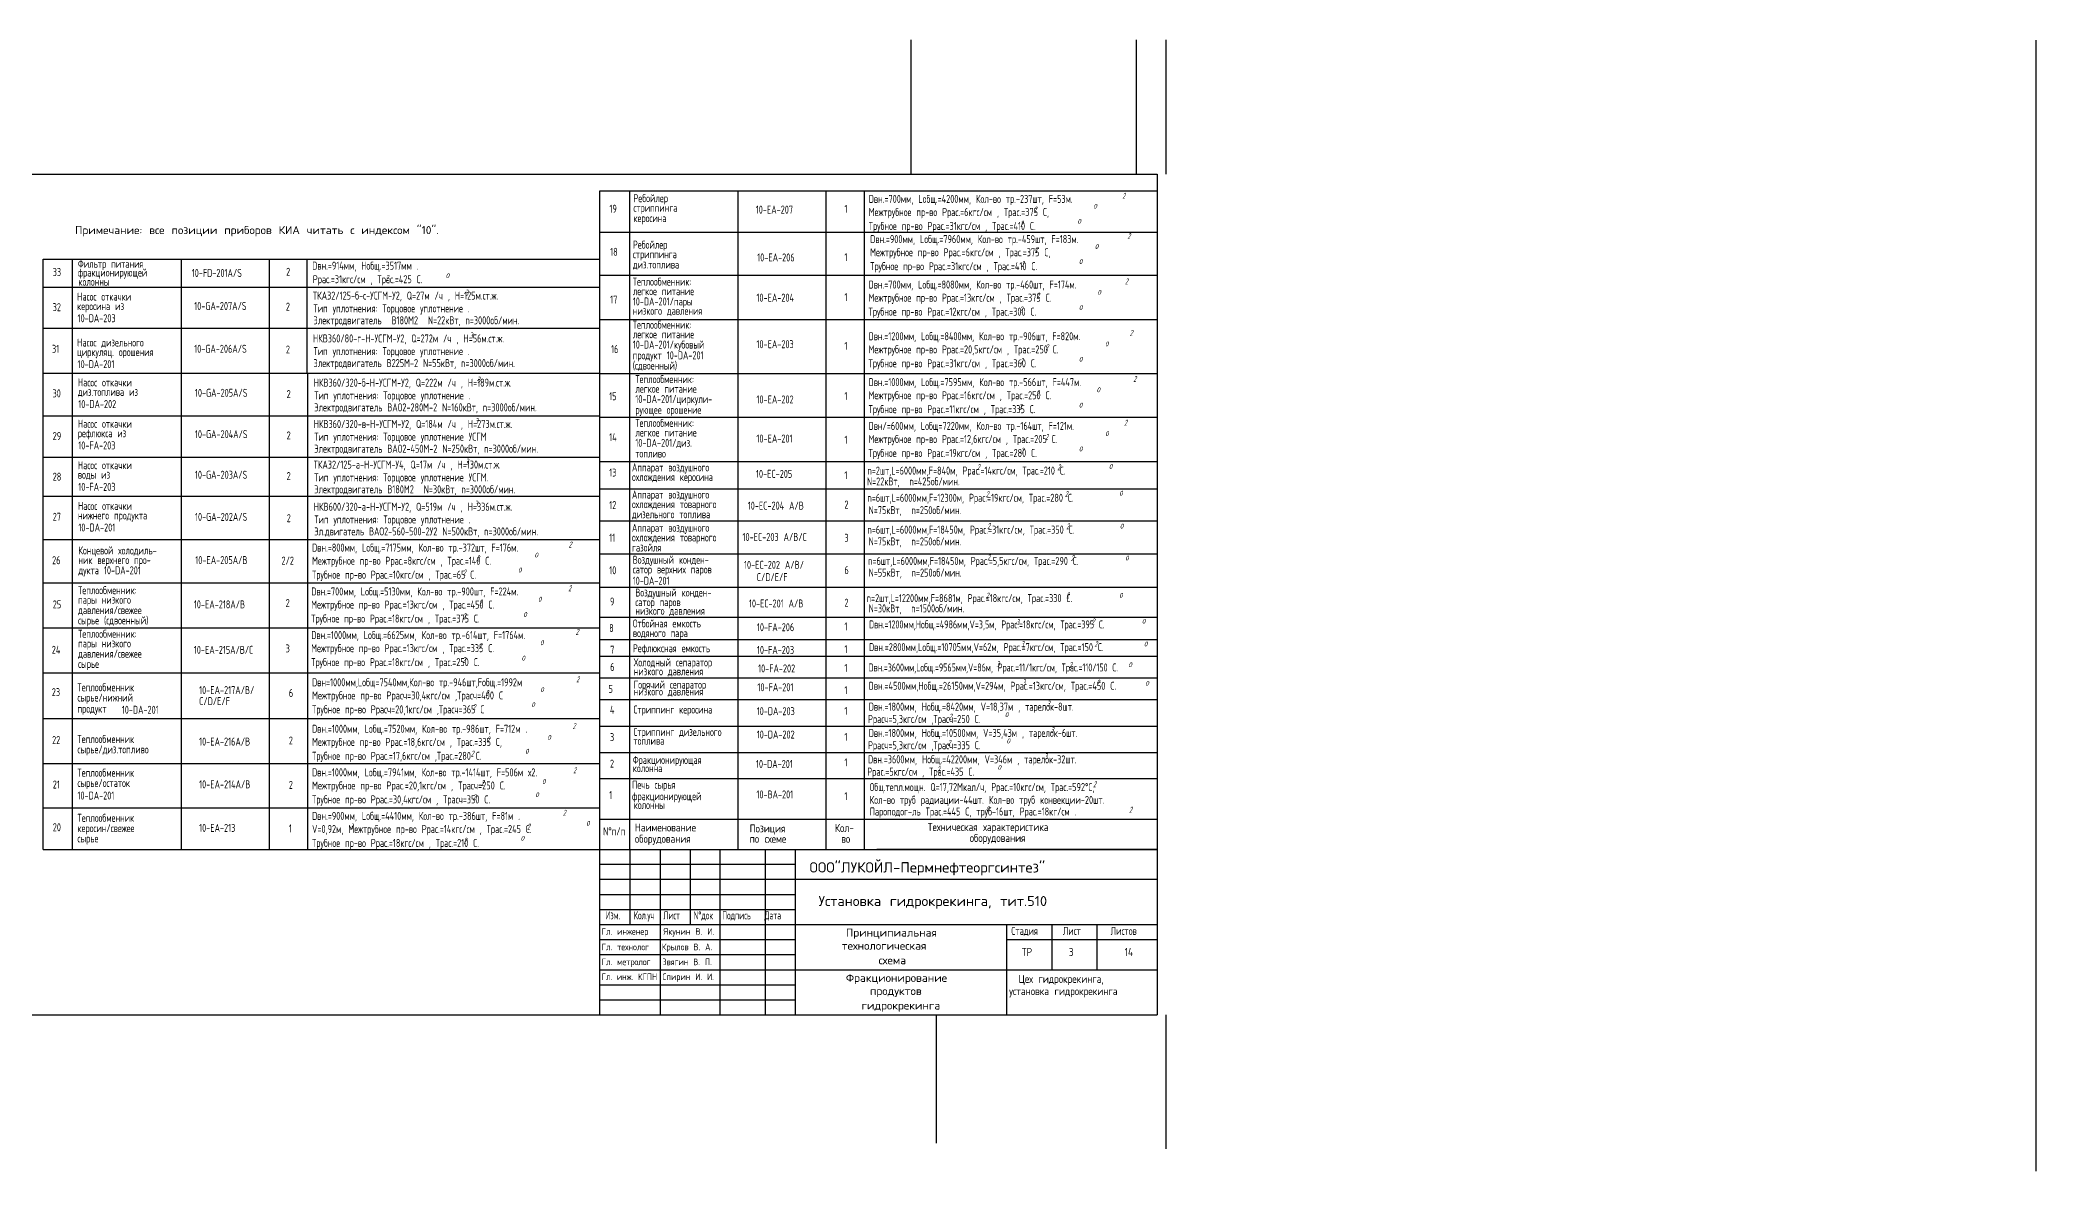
# Model space of a CAD drawing. Extents: x 78 to 490, y 181 to 404.
# Drawn here: x 430 to 490, y 181.1 to 215.1 of the extents above; entities that cross this region are included whole.
import ezdxf

# ---------------------------------------------------------------- set-up
doc = ezdxf.new("R2010")
doc.units = 0
doc.linetypes.add('DASHS', pattern=[0.375, 0.25, -0.125])
doc.layers.get('0').update_dxf_attribs({"linetype": 'CONTINUOUS'})
for name, color, linetype in [('1', 2, 'CONTINUOUS'), ('3', 7, 'DASHS'), ('CORPORATSERV', 7, 'CONTINUOUS'), ('IN-MIN-PROC', 7, 'CONTINUOUS')]:
    doc.layers.add(name, color=color, linetype=linetype)
doc.styles.get("Standard").update_dxf_attribs({"font": 'ISOCP'})
doc.styles.add('STYLE', font='txt.shx', dxfattribs={"width": 0.8, "height": 4})

# ---------------------------------------------------------------- blocks, each defined once
blk = doc.blocks.new('A$C3E5D1366')
at = {"layer": 'CORPORATSERV', "color": 7, "style": 'STYLE'}
blk.add_text('Примечание: все позиции приборов КИА читать с индексом "10".', height=0.24035, dxfattribs=at).set_placement((0, 0.04, -0.767))

msp = doc.modelspace()

# ---------------------------------------------------------------- linework, layer by layer
at = {"color": 6}
for p, q in [((79.948, 211.074), (463.566, 211.074)), ((463.566, 211.074), (463.566, 185.824)), ((79.948, 185.824), (463.566, 185.824))]:
    msp.add_line(p, q, dxfattribs=at)
at = {"color": 1}
for p, q in [((446.826, 210.566, -0.328), (463.544, 210.566, -0.328)), ((446.826, 210.566, -0.328), (463.544, 210.566, 0.229)), ((447.731, 190.792), (447.731, 210.566, -0.008)), ((450.977, 190.792, 0.909), (450.977, 210.566, -0.027)), ((453.628, 190.792, 0.151), (453.628, 210.566, -0.011)), ((454.776, 190.792, 0.151), (454.776, 210.566, -0.011)), ((446.826, 209.329, -0.007), (463.544, 209.329, -0.001)), ((430.992, 205.093, 0.301), (430.992, 208.52, 0.168)), ((434.259, 205.036, -0.866), (434.259, 208.52, 0.168)), ((436.91, 205.093, -0.15), (436.91, 208.52, -0.15)), ((438.037, 205.093, 0.345), (438.037, 208.52, 0.168)), ((446.848, 208.037, 0.454), (463.544, 208.037, 0.454)), ((430.108, 207.672, 0.168), (446.826, 207.672, 0.168)), ((430.108, 206.442, 0.168), (446.826, 206.442, 0.168)), ((430.108, 205.093, 0.168), (446.826, 205.093, 0.168)), ((430.108, 205.093, 0.168), (446.826, 205.093, 0.168)), ((430.992, 190.791, 0.076), (430.992, 205.093, 0.301)), ((434.259, 190.791, 0.269), (434.259, 205.093, -0.871)), ((436.91, 190.791, -0.155), (436.91, 205.093, -0.15)), ((438.059, 190.791, -0.155), (438.059, 205.093, -0.151)), ((446.826, 205.079, -0.323), (463.566, 205.079, -0.323)), ((446.826, 203.774, -0.323), (463.566, 203.774, -0.323)), ((446.826, 201.387, -0.304), (430.108, 201.387, -0.153)), ((430.108, 200.101, -0.153), (446.826, 200.101, -0.153)), ((430.108, 198.799, -0.153), (446.826, 198.793, -0.381)), ((446.826, 196.595, 0.402), (463.566, 196.595, 0.402)), ((446.826, 195.946, 0.402), (463.566, 195.946, 0.402)), ((446.826, 195.292, 0.402), (463.566, 195.292, 0.402)), ((446.826, 191.703, 0.151), (463.566, 191.703, 0.151)), ((430.108, 190.791, 0.125), (446.826, 190.791, 0.151)), ((446.826, 190.792, 0.151), (463.566, 190.792, 0.151)), ((450.445, 185.824, 0.758), (450.445, 190.792, 0.758)), ((451.803, 185.824, 0.758), (451.803, 190.792, 0.758)), ((452.708, 185.824, 0.758), (452.708, 190.792, 0.758)), ((463.566, 190.792, 0.151), (455.151, 190.792, 0.151)), ((446.826, 190.348, 0.758), (452.708, 190.348, 0.758)), ((446.826, 189.896, 0.758), (463.566, 189.896, 0.758)), ((446.826, 189.443, 0.758), (452.708, 189.443, 0.758)), ((446.826, 188.991, 0.758), (452.708, 188.991, 0.758)), ((446.826, 188.538, 0.758), (463.566, 188.538, 0.758)), ((459.041, 188.538, 0.758), (459.041, 185.824, 0.758)), ((460.399, 188.538, 0.758), (460.399, 187.181, 0.758)), ((461.756, 188.538, 0.758), (461.756, 187.181, 0.758)), ((446.826, 188.086, 0.758), (452.708, 188.086, 0.758)), ((459.041, 188.086, 0.758), (463.566, 188.086, 0.758)), ((446.826, 187.634, 0.758), (452.708, 187.634, 0.758)), ((446.826, 187.181, 0.758), (463.566, 187.181, 0.758)), ((446.826, 186.729, 0.758), (452.708, 186.729, 0.758)), ((446.826, 186.276, 0.758), (452.708, 186.276, 0.758))]:
    msp.add_line(p, q, dxfattribs=at)
at = {"color": 1, "linetype": 'Continuous'}
for p, q in [((447.731, 190.792), (447.731, 188.538)), ((448.636, 190.792), (448.636, 185.824)), ((449.541, 190.792), (449.541, 188.538))]:
    msp.add_line(p, q, dxfattribs=at)
at = {"layer": '1', "color": 1, "linetype": 'Continuous'}
for p, q in [((446.826, 190.796), (446.826, 210.566, -0.328)), ((430.108, 205.093, 0.206), (430.108, 208.52, 0.168)), ((430.108, 205.093, 0.168), (430.108, 208.52, 0.168)), ((430.108, 190.791, 0.129), (430.108, 199.912, -0.155))]:
    msp.add_line(p, q, dxfattribs=at)
at = {"layer": '3', "color": 1, "linetype": 'ByBlock'}
for p, q in [((430.108, 196.091, -0.153), (430.108, 205.093, 0.168)), ((446.826, 185.824), (446.826, 190.796))]:
    msp.add_line(p, q, dxfattribs=at)
at = {"layer": 'CORPORATSERV', "color": 1}
for p, q in [((446.826, 210.566, -0.328), (463.544, 210.566, -0.328)), ((446.826, 209.329, -0.007), (463.566, 209.33, 0.996)), ((430.108, 208.52, 0.168), (446.826, 208.52, 0.168)), ((446.848, 208.037, 0.454), (463.544, 208.037, 0.454)), ((430.108, 207.672, 0.168), (446.826, 207.672, 0.168)), ((446.826, 206.702, -0.006), (463.544, 206.702, -0.006)), ((430.108, 203.808, 0.489), (446.826, 203.808, 0.489)), ((430.108, 202.569, 0.168), (446.826, 202.569, 0.168)), ((430.108, 202.569, 0.168), (446.826, 202.569, 0.168)), ((446.826, 202.441, -0.304), (463.566, 202.441, -0.304)), ((446.848, 202.441, -0.304), (463.566, 202.441, -0.304)), ((446.826, 201.624, -0.304), (463.566, 201.624, -0.304)), ((446.826, 200.657, -0.304), (463.566, 200.657, -0.304)), ((430.108, 200.101, -0.153), (446.826, 200.101, -0.153)), ((446.826, 199.672, -0.304), (463.566, 199.672, -0.304)), ((446.826, 198.672, 0.402), (463.566, 198.672, 0.402)), ((446.848, 198.672, 0.402), (463.566, 198.672, 0.402)), ((430.108, 197.45, -0.323), (446.826, 197.45, -0.323)), ((446.826, 197.77, 0.402), (463.566, 197.77, 0.402)), ((446.848, 197.77, 0.402), (463.566, 197.77, 0.402)), ((446.826, 197.095, 0.402), (463.566, 197.095, 0.402)), ((446.848, 197.095, 0.402), (463.566, 197.095, 0.402)), ((430.108, 196.091, -0.153), (446.826, 196.091, -0.153)), ((430.108, 196.091, -0.153), (446.826, 196.091, -0.153)), ((430.108, 194.722, -0.153), (446.826, 194.722, -0.153)), ((446.826, 194.492, 0.402), (463.566, 194.492, 0.402)), ((446.826, 193.703, -0.07), (463.566, 193.703, -0.07)), ((430.108, 193.37, -0.153), (446.826, 193.37, -0.153)), ((446.826, 192.924, -0.001), (463.566, 192.923, -0.07)), ((430.108, 192.04, -0.153), (446.826, 192.04, -0.153))]:
    msp.add_line(p, q, dxfattribs=at)
at = {"layer": 'IN-MIN-PROC', "color": 4, "linetype": 'Continuous'}
for p, q in [((456.177, 211.074), (456.177, 215.101)), ((456.177, 211.074), (456.177, 215.101)), ((462.947, 211.074), (462.947, 215.101)), ((463.837, 211.074), (463.837, 215.101)), ((489.962, 181.133), (489.962, 215.097)), ((456.925, 185.824), (456.925, 181.976)), ((463.837, 181.797), (463.837, 185.824))]:
    msp.add_line(p, q, dxfattribs=at)
at = {"layer": 'IN-MIN-PROC', "color": 7, "linetype": 'Continuous'}
for p, q in [((456.177, 211.074), (456.177, 215.101)), ((462.947, 211.074), (462.947, 215.101))]:
    msp.add_line(p, q, dxfattribs=at)

# ---------------------------------------------------------------- block references
at = {"color": 1}
msp.add_blockref('A$C3E5D1366', (431.066, 209.23), dxfattribs=at)

# ---------------------------------------------------------------- texts
at = {"layer": '3', "color": 1, "linetype": 'ByBlock', "width": 0.65}
for s, oblique, p in [('2', 15, (462.516, 210.329, -0.765)), ('2', 15, (459.855, 209.915, -0.765)), ('2', 15, (459.45, 209.49, -0.765)), ('2', 15, (462.671, 209.12, 0.71)), ('2', 15, (459.886, 208.707, 0.71)), ('2', 15, (440.39, 207.865, -0.59)), ('2', 15, (459.481, 208.282, 0.71)), ('3', 10, (442.788, 207.42, -0.59)), ('2', 15, (459.938, 207.333, 0.017)), ('2', 15, (462.599, 207.759, 0.017)), ('2', 15, (459.43, 206.917, 0.017)), ('3', 10, (442.924, 206.135, -0.59)), ('2', 15, (462.739, 206.208, -0.76)), ('2', 15, (460.21, 205.782, -0.76)), ('2', 15, (459.448, 205.366, -0.76)), ('3', 10, (443.147, 204.806, -0.59)), ('2', 15, (459.929, 204.404, -0.76)), ('2', 15, (462.848, 204.83, -0.76)), ('2', 15, (459.407, 203.988, -0.76)), ('3', 15, (443.074, 203.565, -0.59)), ('2', 15, (460.201, 203.089, -0.76)), ('2', 15, (462.57, 203.515, -0.76)), ('2', 15, (459.466, 202.673, -0.76)), ('3', 15, (442.789, 202.345, -0.911)), ('2', 15, (458.15, 202.184, -1.213)), ('2', 15, (460.565, 202.177, -1.213)), ('2', 15, (458.418, 201.368, -1.213)), ('2', 15, (460.792, 201.376, -1.213)), ('3', 10, (443.074, 201.08, -0.59)), ('2', 15, (458.459, 200.411, -1.213)), ('2', 15, (460.833, 200.407, -1.213)), ('2', 15, (445.89, 199.856, -0.59)), ('2', 15, (458.459, 199.472, -0.507)), ('2', 15, (442.713, 199.018, -0.59)), ('2', 15, (443.118, 199.443, -0.59)), ('2', 15, (460.971, 199.45, -0.507)), ('2', 15, (445.878, 198.543, -0.76)), ('2', 15, (458.418, 198.322, -0.356)), ('2', 15, (460.833, 198.332, -0.356)), ('2', 15, (442.708, 197.702, -0.76)), ('2', 15, (443.198, 198.117, -0.76)), ('2', 15, (446.1, 197.234, -0.76)), ('3', 15, (459.326, 197.527, -0.356)), ('2', 15, (461.597, 197.548, -0.356)), ('2', 15, (443.188, 196.808, -0.76)), ('3', 15, (459.471, 196.867, -0.356)), ('2', 15, (461.679, 196.867, -0.356)), ('2', 15, (442.699, 196.392, -0.76)), ('3', 15, (458.733, 196.266, -0.356)), ('2', 15, (460.92, 196.244, -0.356)), ('2', 15, (443.39, 195.399, -0.59)), ('2', 15, (446.118, 195.813, -0.59)), ('3', 15, (459.512, 195.715, -0.356)), ('2', 15, (461.741, 195.708, -0.356)), ('2', 15, (443.005, 194.974, -0.59)), ('2', 15, (457.305, 194.689, -0.356)), ('3', 15, (460.251, 195.076, -0.356)), ('2', 15, (446.008, 194.406, -0.59)), ('3', 15, (460.366, 194.288, -0.356)), ('2', 15, (442.95, 193.578, -0.59)), ('2', 15, (443.431, 194.003, -0.59)), ('2', 15, (457.271, 193.902, -0.356)), ('3', 15, (460.171, 193.495, -0.828)), ('2', 15, (446.027, 193.08, -0.59)), ('2', 15, (456.949, 193.107, -0.828)), ('2', 15, (443.007, 192.27, -0.59)), ('2', 15, (443.259, 192.698, -0.59)), ('2', 15, (461.64, 192.657, -0.606)), ('2', 15, (445.717, 191.801, -0.59)), ('2', 15, (462.722, 191.893, -0.606)), ('3', 15, (439.325, 191.388, -0.59)), ('2', 15, (444.642, 191.388, -0.59)), ('2', 15, (442.735, 190.962, -0.59))]:
    msp.add_text(s, height=0.181, dxfattribs=dict(at, oblique=oblique)).set_placement(p)
at = {"layer": '3', "color": 1, "linetype": 'ByBlock', "oblique": 15}
for p in [(461.646, 210.033, -0.644), (461.169, 209.581, -0.644), (461.689, 208.824, 0.831), (442.194, 207.948, -0.469), (461.212, 208.373, 0.831), (461.768, 207.45, 0.139), (461.212, 206.989, 0.139), (461.996, 205.899, -0.639), (461.212, 205.438, -0.639), (461.743, 204.521, -0.639), (461.212, 204.06, -0.639), (462.002, 203.206, -0.639), (461.212, 202.745, -0.639), (462.113, 202.218, -0.62), (462.422, 201.417, -0.62), (462.443, 200.427, -0.62), (444.863, 199.56, -0.469), (444.368, 199.109, -0.469), (462.602, 199.47, 0.086), (462.422, 198.352, -0.235), (444.524, 197.773, -0.638), (444.969, 198.234, -0.638), (463.104, 197.569, 0.238), (445.029, 196.925, -0.638), (463.166, 196.888, 0.238), (444.473, 196.464, -0.638), (462.699, 196.265, -0.235), (445.034, 195.517, -0.469), (463.207, 195.708, -0.235), (444.765, 195.065, -0.469), (458.988, 194.764, -0.235), (444.581, 193.669, -0.469), (445.248, 194.083, -0.469), (459.039, 193.976, -0.235), (458.77, 193.182, -0.707), (444.884, 192.361, -0.469), (445.088, 192.759, -0.469), (458.42, 191.942, -0.485), (446.413, 191.505, -0.469), (444.446, 191.053, -0.469)]:
    msp.add_text('0', height=0.145, dxfattribs=at).set_placement(p)
at = {"layer": 'CORPORATSERV', "color": 1, "style": 'STYLE'}
for s, height, width, p in [('Ребойлер', 0.2403, 0.7, (447.837, 210.227, -1.237)), ('Dвн.=700мм, Lобщ.=4200мм, Кол-во тр.-237шт, F=53м.', 0.24035, 0.7, (454.904, 210.207, -0.765)), ('19', 0.2403, 0.7, (447.116, 209.912, -0.765)), ('стриппинга', 0.2403, 0.7, (447.837, 209.939, -1.237)), ('10-ЕА-207', 0.2403, 0.7, (451.511, 209.885, -1.237)), ('1', 0.24, 0.7, (454.173, 209.909, -0.075)), ('Межтрубное пр-во Ррас.=6кгс/см , Трас.=375 С,', 0.24035, 0.7, (454.903, 209.812, -0.765)), ('керосина', 0.2403, 0.7, (447.837, 209.63, -1.237)), ('Трубное пр-во Ррас.=31кгс/см , Трас.=410 С.', 0.24035, 0.7, (454.903, 209.394, -0.765)), ('Dвн.=900мм, Lобщ.=7960мм, Кол-во тр.-459шт, F=183м.', 0.24035, 0.7, (454.947, 208.999, 0.71)), ('18', 0.2403, 0.7, (447.138, 208.617, -0.382)), ('стриппинга', 0.2403, 0.7, (447.82, 208.545, 0.238)), ('Ребойлер', 0.2403, 0.7, (447.82, 208.833, 0.238)), ('10-ЕА-206', 0.2403, 0.7, (451.554, 208.449, 0.238)), ('1', 0.24, 0.7, (454.173, 208.456, -0.057)), ('Межтрубное пр-во Ррас.=6кгс/см , Трас.=375 С,', 0.24035, 0.7, (454.946, 208.604, 0.71)), ('33', 0.2403, 0.7, (430.395, 208.01, -0.59)), ('Фильтр питания', 0.24035, 0.7, (431.152, 208.257, -0.59)), ('фракционирующей', 0.24035, 0.7, (431.152, 207.995, -0.59)), ('10-FD-201A/S', 0.24035, 0.7, (434.572, 207.983, -0.59)), ('2', 0.24, 0.7, (437.406, 208.017, 0.094)), ('Dвн.=914мм, Hобщ.=3517мм .', 0.24035, 0.7, (438.189, 208.201, -0.59)), ('Ррас.=31кгс/см , Трас.=425 С.', 0.24035, 0.7, (438.207, 207.795, -0.59)), ('диз.топлива', 0.24035, 0.7, (447.82, 208.236, 0.238)), ('Трубное пр-во Ррас.=31кгс/см , Трас.=410 С.', 0.24035, 0.7, (454.946, 208.186, 0.71)), ('Насос откачки', 0.24035, 0.7, (431.129, 207.272, -0.59)), ('колонны', 0.2403, 0.7, (431.169, 207.72, -0.59)), ('ТКА32/125-б-с-УСГМ-У2, Q=27м /ч , Н=125м.ст.ж.', 0.24035, 0.7, (438.21, 207.303, -0.59)), ('легкое питание', 0.24035, 0.7, (447.817, 207.435, -0.455)), ('Теплообменник:', 0.24035, 0.7, (447.817, 207.723, -0.455)), ('10-ЕА-204', 0.2403, 0.7, (451.531, 207.241, -0.455)), ('1', 0.24, 0.7, (454.173, 207.257, -0.042)), ('Межтрубное пр-во Ррас.=13кгс/см , Трас.=375 С.', 0.24035, 0.7, (454.898, 207.239, 0.017)), ('Dвн.=700мм, Lобщ.=8080мм, Кол-во тр.-460шт, F=174м.', 0.24035, 0.7, (454.899, 207.634, 0.017)), ('32', 0.2403, 0.7, (430.395, 206.955, -0.59)), ('керосина из', 0.24035, 0.7, (431.129, 206.987, -0.59)), ('10-DA-203', 0.2403, 0.7, (431.143, 206.623, -1.062)), ('10-GA-207A/S', 0.24035, 0.7, (434.646, 206.991, -0.59)), ('2', 0.24, 0.7, (437.399, 206.971, -0.106)), ('Тип уплотнения: Торцовое уплотнение .', 0.24035, 0.7, (438.228, 206.92, -0.59)), ('17', 0.2403, 0.7, (447.138, 207.184, 0.169)), ('10-DA-201/пары', 0.24035, 0.7, (447.817, 207.126, -0.455)), ('низкого давления', 0.24035, 0.7, (447.817, 206.846, -0.455)), ('Трубное пр-во Ррас.=12кгс/см , Трас.=300 С.', 0.24035, 0.7, (454.898, 206.821, 0.017)), ('НКВ360/80-г-Н-УСГМ-У2, Q=272м /ч , Н=56м.ст.ж.', 0.24035, 0.7, (438.21, 206.017, -0.59)), ('Электродвигатель  В180М2  N=22кВт, n=3000об/мин.', 0.24035, 0.7, (438.228, 206.561, -0.59)), ('легкое питание', 0.24035, 0.7, (447.817, 206.141, -1.233)), ('Теплообменник:', 0.24035, 0.7, (447.817, 206.428, -1.233)), ('Dвн.=1200мм, Lобщ.=8400мм, Кол-во тр.-906шт, F=820м.', 0.24035, 0.7, (454.899, 206.083, -0.76)), ('31', 0.2403, 0.7, (430.374, 205.704, -0.59)), ('циркуляц. орошения', 0.24035, 0.7, (431.129, 205.609, -0.59)), ('Насос дизельного', 0.24035, 0.7, (431.129, 205.894, -0.59)), ('10-GA-206A/S', 0.24035, 0.7, (434.646, 205.706, -0.59)), ('2', 0.24, 0.7, (437.399, 205.685, -0.106)), ('Тип уплотнения: Торцовое уплотнение .', 0.24035, 0.7, (438.228, 205.635, -0.59)), ('16', 0.2403, 0.7, (447.164, 205.696, -0.297)), ('10-DA-201/кубовый', 0.24035, 0.7, (447.817, 205.831, -1.233)), ('продукт 10-DA-201', 0.24035, 0.7, (447.817, 205.51, -1.233)), ('10-ЕА-203', 0.2403, 0.7, (451.531, 205.844, -1.233)), ('1', 0.24, 0.7, (454.173, 205.793, -0.024)), ('Межтрубное пр-во Ррас.=20,5кгс/см , Трас.=250 С.', 0.24035, 0.7, (454.898, 205.688, -0.76)), ('10-DA-201', 0.2403, 0.7, (431.143, 205.244, -1.062)), ('Электродвигатель В225М-2 N=55кВт, n=3000об/мин.', 0.24035, 0.7, (438.228, 205.276, -0.59)), ('(сдвоенный)', 0.24035, 0.7, (447.817, 205.202, -1.233)), ('Теплообменник:', 0.24035, 0.7, (447.894, 204.794, -1.233)), ('Трубное пр-во Ррас.=31кгс/см , Трас.=360 С.', 0.24035, 0.7, (454.898, 205.27, -0.76)), ('30', 0.2403, 0.7, (430.391, 204.366, -0.431)), ('диз.топлива из', 0.24035, 0.7, (431.151, 204.411, -0.59)), ('Насос откачки', 0.24035, 0.7, (431.151, 204.696, -0.59)), ('10-GA-205A/S', 0.24035, 0.7, (434.667, 204.384, -0.59)), ('2', 0.24, 0.7, (437.421, 204.345, -0.106)), ('НКВ360/320-б-Н-УСГМ-У2, Q=222м /ч , Н=189м.ст.ж.', 0.24035, 0.7, (438.232, 204.689, -0.59)), ('Тип уплотнения: Торцовое уплотнение .', 0.24035, 0.7, (438.25, 204.306, -0.59)), ('15', 0.2403, 0.7, (447.109, 204.281, -1.233)), ('легкое питание', 0.24035, 0.7, (447.894, 204.506, -1.233)), ('10-DA-201/циркули-', 0.24035, 0.7, (447.894, 204.197, -1.233)), ('1', 0.24, 0.7, (454.173, 204.287, -0.005)), ('Межтрубное пр-во Ррас.=16кгс/см , Трас.=250 С.', 0.24035, 0.7, (454.898, 204.31, -0.76)), ('Dвн.=1000мм, Lобщ.=7595мм, Кол-во тр.-566шт, F=447м.', 0.24035, 0.7, (454.899, 204.705, -0.76)), ('10-DA-202', 0.2403, 0.7, (431.164, 204.046, -1.062)), ('Электродвигатель ВАО2-280М-2 N=160кВт, n=3000об/мин.', 0.24035, 0.7, (438.25, 203.947, -0.59)), ('рующее орошение', 0.24035, 0.7, (447.894, 203.875, -1.233)), ('10-ЕА-202', 0.2403, 0.7, (451.531, 204.184, -1.233)), ('Трубное пр-во Ррас.=11кгс/см , Трас.=335 С.', 0.24035, 0.7, (454.898, 203.892, -0.76)), ('29', 0.2403, 0.7, (430.396, 203.088, -0.59)), ('рефлюкса из', 0.24035, 0.7, (431.151, 203.169, -0.59)), ('Насос откачки', 0.24035, 0.7, (431.151, 203.454, -0.59)), ('10-GA-204A/S', 0.24035, 0.7, (434.667, 203.142, -0.59)), ('2', 0.24, 0.7, (437.421, 203.104, -0.106)), ('НКВ360/320-в-Н-УСГМ-У2, Q=184м /ч , Н=273м.ст.ж.', 0.24035, 0.7, (438.232, 203.448, -0.59)), ('Тип уплотнения: Торцовое уплотнение УСГМ', 0.24035, 0.7, (438.25, 203.065, -0.59)), ('14', 0.2403, 0.7, (447.109, 203.051, -1.233)), ('легкое питание', 0.24035, 0.7, (447.894, 203.191, -1.233)), ('Теплообменник:', 0.24035, 0.7, (447.894, 203.479, -1.233)), ('10-ЕА-201', 0.2403, 0.7, (451.531, 203.01, -1.233)), ('Межтрубное пр-во Ррас.=12,6кгс/см , Трас.=205 С.', 0.24035, 0.7, (454.898, 202.996, -0.76)), ('Dвн/=600мм, Lобщ=7220мм, Кол-во тр.-164шт, F=121м.', 0.24035, 0.7, (454.899, 203.39, -0.76)), ('10-FA-203', 0.2403, 0.7, (431.164, 202.805, -1.062)), ('Электродвигатель ВАО2-450М-2 N=250кВт, n=3000об/мин.', 0.24035, 0.7, (438.25, 202.706, -0.59)), ('топливо', 0.2403, 0.7, (447.894, 202.56, -1.233)), ('10-DA-201/диз.', 0.24035, 0.7, (447.894, 202.882, -1.233)), ('1', 0.24, 0.7, (454.173, 202.973, 0.011)), ('Трубное пр-во Ррас.=19кгс/см , Трас.=280 С.', 0.24035, 0.7, (454.898, 202.577, -0.76)), ('28', 0.2403, 0.7, (430.396, 201.865, -0.59)), ('воды из', 0.2403, 0.7, (431.151, 201.925, -0.911)), ('Насос откачки', 0.24035, 0.7, (431.151, 202.21, -0.911)), ('10-GA-203A/S', 0.24035, 0.7, (434.667, 201.923, -0.911)), ('2', 0.24, 0.7, (437.421, 201.884, -0.427)), ('ТКА32/125-а-Н-УСГМ-У4, Q=17м /ч , Н=130м.ст.ж.', 0.24035, 0.7, (438.232, 202.228, -0.911)), ('Тип уплотнения: Торцовое уплотнение УСГМ.', 0.24035, 0.7, (438.25, 201.845, -0.911)), ('13', 0.2403, 0.7, (447.109, 201.989, -1.233)), ('Аппарат воздушного', 0.24035, 0.7, (447.793, 202.144, -1.213)), ('10-EC-205', 0.2403, 0.7, (451.517, 201.95, -0.741)), ('1', 0.24, 0.7, (454.173, 201.909, 0.024)), ('n=2шт,L=6000мм,F=840м, Ррас.=14кгс/см, Трас.=210 С.', 0.24035, 0.7, (454.865, 202.047, -1.213)), ('10-FA-203', 0.2403, 0.7, (431.164, 201.56, -1.383)), ('Электродвигатель В180М2  N=30кВт, n=3000об/мин.', 0.24035, 0.7, (438.25, 201.486, -0.911)), ('охлождения керосина', 0.24035, 0.7, (447.793, 201.856, -1.213)), ('Аппарат воздушного', 0.24035, 0.7, (447.793, 201.328, -1.213)), ('N=22кВт,  n=425об/мин.', 0.24035, 0.7, (454.851, 201.722, -0.304)), ('n=6шт,L=6000мм,F=12300м, Ррас.=19кгс/см, Трас.=280 С.', 0.24035, 0.7, (454.865, 201.231, -1.213)), ('27', 0.2403, 0.7, (430.396, 200.66, -0.911)), ('нижнего продукта', 0.24035, 0.7, (431.154, 200.703, -0.59)), ('Насос откачки', 0.24035, 0.7, (431.154, 200.988, -0.59)), ('10-GA-202A/S', 0.24035, 0.7, (434.67, 200.658, -0.59)), ('2', 0.24, 0.7, (437.424, 200.619, -0.106)), ('НКВ600/320-а-Н-УСГМ-У2, Q=519м /ч , Н=336м.ст.ж.', 0.24035, 0.7, (438.235, 200.963, -0.59)), ('12', 0.2403, 0.7, (447.11, 201.013, -0.741)), ('дизельного топлива', 0.24035, 0.7, (447.793, 200.736, -1.213)), ('охлождения товарного', 0.24035, 0.67, (447.793, 201.04, -1.213)), ('10-EC-204 A/B', 0.24035, 0.7, (451.27, 200.995, -0.741)), ('2', 0.24, 0.7, (454.173, 201.027, 0.035)), ('N=75кВт,  n=250об/мин.', 0.24035, 0.7, (454.901, 200.86, -1.213)), ('10-DA-201', 0.2403, 0.7, (431.167, 200.339, -1.062)), ('Тип уплотнения: Торцовое уплотнение .', 0.24035, 0.7, (438.253, 200.581, -0.59)), ('Эл.двигатель ВАО2-560-500-2У2 N=500кВт, n=3000об/мин.', 0.24035, 0.7, (438.253, 200.222, -0.59)), ('11', 0.2403, 0.7, (447.11, 200.032, -0.741)), ('Аппарат воздушного', 0.24035, 0.7, (447.793, 200.33, -1.213)), ('10-EC-203 A/B/С', 0.24035, 0.7, (451.113, 200.054, 0.471)), ('3', 0.24, 0.7, (454.173, 200.029, 0.048)), ('n=6шт,L=6000мм,F=18450м, Ррас.=31кгс/см, Трас.=350 С.', 0.24035, 0.7, (454.865, 200.274, -1.213)), ('Концевой холодиль-', 0.24035, 0.7, (431.167, 199.651, -1.062)), ('Dвн.=800мм, Lобщ.=7175мм, Кол-во тр.-372шт, F=176м.', 0.24035, 0.7, (438.186, 199.735, -0.59)), ('охлождения товарного', 0.24035, 0.67, (447.793, 200.042, -1.213)), ('газойля', 0.2403, 0.7, (447.793, 199.737, -1.213)), ('N=75кВт,  n=250об/мин.', 0.24035, 0.7, (454.901, 199.922, -1.213)), ('26', 0.2403, 0.7, (430.378, 199.356, -0.59)), ('дукта 10-DA-201', 0.24035, 0.7, (431.167, 199.054, -1.062)), ('ник верхнего про-', 0.24035, 0.7, (431.167, 199.364, -1.062)), ('10-ЕА-205A/B', 0.24035, 0.7, (434.678, 199.36, -1.062)), ('2/2', 0.2403, 0.7, (437.267, 199.344, 0.094)), ('Трубное пр-во Ррас.=10кгс/см , Трас.=65 С.', 0.24035, 0.7, (438.185, 198.922, -0.59)), ('Межтрубное пр-во Ррас.=8кгс/см , Трас.=140 С.', 0.24035, 0.7, (438.185, 199.34, -0.59)), ('10', 0.2403, 0.7, (447.11, 199.054, -0.741)), ('сатор верхних паров', 0.24035, 0.7, (447.814, 199.082, -0.507)), ('Воздушный конден-', 0.24035, 0.7, (447.814, 199.37, -0.507)), ('10-EC-202 A/B/', 0.24035, 0.7, (451.157, 199.218, -0.035)), ('C/D/E/F', 0.2403, 0.7, (451.539, 198.848, -0.035)), ('6', 0.24, 0.7, (454.173, 199.061, 0.06)), ('n=6шт,L=6000мм,F=18450м, Ррас.=5,5кгс/см, Трас.=290 С.', 0.24035, 0.7, (454.887, 199.335, -0.507)), ('N=55кВт,  n=250об/мин.', 0.24035, 0.7, (454.901, 198.984, -0.507)), ('Теплообменник:', 0.24035, 0.7, (431.159, 198.456, -1.232)), ('Dвн.=700мм, Lобщ.=5130мм, Кол-во тр.-900шт, F=224м.', 0.24035, 0.7, (438.16, 198.418, -0.76)), ('10-DA-201', 0.2403, 0.7, (447.814, 198.74, -0.507)), ('Воздушный конден-', 0.24035, 0.7, (447.894, 198.386, -0.356)), ('n=2шт,L=12200мм,F=8681м, Ррас.=18кгс/см, Трас.=330 С.', 0.24035, 0.7, (454.843, 198.218, -0.356)), ('25', 0.2403, 0.7, (430.398, 198.03, -0.59)), ('давления/свежее ', 0.24035, 0.7, (431.159, 197.859, -1.232)), ('пары низкого', 0.24035, 0.7, (431.159, 198.168, -1.232)), ('10-ЕА-218А/В', 0.24035, 0.7, (434.634, 198.03, -1.232)), ('2', 0.24, 0.7, (437.391, 198.073, -0.748)), ('Трубное пр-во Ррас.=18кгс/см , Трас.=375 С.', 0.24035, 0.7, (438.159, 197.605, -0.76)), ('Межтрубное пр-во Ррас.=13кгс/см , Трас.=450 С.', 0.24035, 0.7, (438.159, 198.024, -0.76)), ('9', 0.24, 0.7, (447.132, 198.117, -0.035)), ('сатор паров', 0.24035, 0.7, (447.894, 198.099, -0.356)), ('низкого давления', 0.24035, 0.7, (447.894, 197.839, -0.356)), ('10-ЕС-201 A/B', 0.24035, 0.7, (451.306, 198.058, -0.356)), ('2', 0.24, 0.7, (454.173, 198.081, 0.072)), ('N=30кВт,  n=1500об/мин.', 0.24035, 0.7, (454.901, 197.91, -0.356)), ('Теплообменник:', 0.24035, 0.7, (431.159, 197.147, -1.232)), ('сырье (сдвоенный)', 0.24035, 0.7, (431.159, 197.551, -1.232)), ('Dвн.=1000мм, Lобщ.=6625мм, Кол-во тр.-614шт, F=1764м.', 0.24035, 0.7, (438.16, 197.109, -0.76)), ('8', 0.24, 0.7, (447.109, 197.321, 0.402)), ('Отбойная емкость', 0.24035, 0.7, (447.82, 197.458, -0.356)), ('водяного пара', 0.24035, 0.7, (447.82, 197.17, -0.356)), ('10-FA-206', 0.2403, 0.7, (451.545, 197.345, 0.116)), ('1', 0.24, 0.7, (454.173, 197.367, 0.081)), ('Dвн.=1200мм,Нобщ.=4986мм,V=3,5м, Ррас.=18кгс/см, Трас.=395 С.', 0.24035, 0.66, (454.913, 197.428, 0.116)), ('24', 0.2403, 0.7, (430.369, 196.666, -1.232)), ('давления/свежее ', 0.24035, 0.7, (431.159, 196.55, -1.232)), ('пары низкого', 0.24035, 0.7, (431.159, 196.859, -1.232)), ('10-ЕА-215А/В/С', 0.24035, 0.7, (434.634, 196.665, -1.232)), ('3', 0.24, 0.7, (437.391, 196.708, -0.748)), ('Межтрубное пр-во Ррас.=13кгс/см , Трас.=335 С.', 0.24035, 0.7, (438.159, 196.715, -0.76)), ('7', 0.24, 0.7, (447.138, 196.668, 0.116)), ('Рефлюксная емкость', 0.24035, 0.7, (447.82, 196.714, -0.356)), ('10-FA-203', 0.2403, 0.7, (451.545, 196.662, 0.116)), ('1', 0.24, 0.7, (454.173, 196.685, 0.089)), ('Dвн.=2800мм,Lобщ.=10705мм,V=62м, Ррас.=7кгс/см, Трас.=150 С.', 0.24035, 0.67, (454.913, 196.746, 0.116)), ('сырье', 0.2403, 0.7, (431.159, 196.242, -1.232)), ('Трубное пр-во Ррас.=18кгс/см , Трас.=250 С.', 0.24035, 0.7, (438.159, 196.296, -0.76)), ('6', 0.24, 0.7, (447.138, 196.153, 0.116)), ('Холодный сепаратор', 0.24035, 0.7, (447.846, 196.29, -0.356)), ('низкого давления', 0.24035, 0.7, (447.846, 196.02, -0.356)), ('10-FA-202', 0.2403, 0.7, (451.581, 196.107, -0.356)), ('1', 0.24, 0.7, (454.173, 196.123, 0.096)), ('Dвн.=3600мм,Lобщ.=9565мм,V=86м, Ррас.=11/1кгс/см, Трас.=110/150 С.', 0.24035, 0.58, (454.898, 196.136, -0.356)), ('23', 0.2403, 0.7, (430.369, 195.395, -1.232)), ('Теплообменник', 0.24035, 0.7, (431.14, 195.541, -1.062)), ('сырье/нижний ', 0.24035, 0.7, (431.14, 195.232, -1.062)), ('10-ЕА-217A/B/', 0.24035, 0.7, (434.793, 195.456, -1.062)), ('6', 0.24, 0.7, (437.487, 195.372, 0.094)), ('Межтрубное пр-во Ррасч=30,4кгс/см ,Трасч=400 С', 0.24035, 0.68, (438.185, 195.296, -0.59)), ('Dвн=1000мм,Lобщ=7540мм,Кол-во тр.-946шт,Fобщ.=1992м ', 0.24035, 0.7, (438.186, 195.691, -0.59)), ('5', 0.24, 0.7, (447.089, 195.494, -0.356)), ('низкого давления', 0.24035, 0.7, (447.846, 195.414, -0.356)), ('Горячий сепаратор', 0.24035, 0.7, (447.846, 195.622, -0.356)), ('10-FA-201', 0.2403, 0.7, (451.561, 195.542, -0.356)), ('1', 0.24, 0.7, (454.173, 195.455, 0.105)), ('Dвн.=4500мм,Нобщ.=26150мм,V=294м, Ррас.=13кгс/см, Трас.=450 С.', 0.24035, 0.65, (454.898, 195.585, -0.356)), ('продукт', 0.2403, 0.7, (431.14, 194.899, -1.062)), ('10-DA-201', 0.2403, 0.7, (432.471, 194.865, -1.062)), ('C/D/E/F', 0.2403, 0.7, (434.793, 195.124, -1.062)), ('Трубное пр-во Ррасч=20,1кгс/см ,Трасч=365 С', 0.24035, 0.7, (438.185, 194.878, -0.59)), ('4', 0.24, 0.7, (447.13, 194.865, -0.356)), ('Стриппинг керосина', 0.24035, 0.7, (447.837, 194.873, -0.356)), ('10-DA-203', 0.2403, 0.7, (451.539, 194.823, -0.356)), ('1', 0.24, 0.7, (454.173, 194.832, 0.112)), ('Dвн.=1800мм, Нобщ.=8420мм, V=18,37м , тарелок-8шт.', 0.24035, 0.7, (454.904, 194.958, -0.356)), ('Dвн.=1000мм, Lобщ.=7520мм, Кол-во тр.-986шт, F=712м .', 0.24035, 0.7, (438.186, 194.295, -0.59)), ('3', 0.24, 0.7, (447.132, 194.044, -0.356)), ('Стриппинг дизельного', 0.24035, 0.67, (447.837, 194.2, -0.356)), ('10-DA-202', 0.2403, 0.7, (451.539, 194.122, -0.356)), ('1', 0.24, 0.7, (454.173, 194.051, 0.122)), ('Ррасч=5,3кгс/см ,Трасч=250 С.', 0.24035, 0.7, (454.882, 194.588, -0.356)), ('Dвн.=1800мм, Нобщ.=10500мм, V=35,43м , тарелок-6шт.', 0.24035, 0.7, (454.904, 194.17, -0.356)), ('22', 0.2403, 0.7, (430.378, 193.957, -0.59)), ('Теплообменник', 0.24035, 0.7, (431.14, 193.987, -1.062)), ('сырье/диз.топливо', 0.24035, 0.7, (431.14, 193.677, -1.062)), ('10-ЕА-216А/В', 0.24035, 0.7, (434.793, 193.91, -1.062)), ('2', 0.24, 0.7, (437.487, 193.943, 0.094)), ('Трубное пр-во Ррас.=17,6кгс/см ,Трас.=280 С.', 0.24035, 0.7, (438.185, 193.482, -0.59)), ('Межтрубное пр-во Ррас.=18,6кгс/см , Трас.=335 С,', 0.24035, 0.7, (438.185, 193.9, -0.59)), ('топлива', 0.2403, 0.7, (447.837, 193.934, -0.356)), ('Ррасч=5,3кгс/см ,Трасч=335 С.', 0.24035, 0.7, (454.882, 193.8, -0.356)), ('Теплообменник', 0.24035, 0.7, (431.14, 192.977, -1.062)), ('Dвн.=1000мм, Lобщ.=7941мм, Кол-во тр.-1414шт, F=506м х2.', 0.24035, 0.7, (438.186, 192.987, -0.59)), ('2', 0.24, 0.7, (447.132, 193.25, -0.356)), ('Фракционирующая', 0.24035, 0.7, (447.816, 193.36, -0.828)), ('колонна', 0.2403, 0.7, (447.816, 193.112, -0.828)), ('10-DA-201', 0.2403, 0.7, (451.517, 193.239, -0.828)), ('1', 0.24, 0.7, (454.173, 193.286, 0.132)), ('Ррас.=5кгс/см , Трас.=435 С.', 0.24035, 0.7, (454.86, 193.006, -0.828)), ('Dвн.=3600мм, Нобщ.=42200мм, V=346м , тарелок-32шт.', 0.24035, 0.7, (454.882, 193.377, -0.828)), ('21', 0.2403, 0.7, (430.398, 192.621, -0.59)), ('10-DA-201', 0.2403, 0.7, (431.14, 192.29, -1.062)), ('сырье/остаток', 0.24035, 0.7, (431.14, 192.668, -1.062)), ('10-ЕА-214А/В', 0.24035, 0.7, (434.793, 192.627, -1.062)), ('2', 0.24, 0.7, (437.487, 192.611, 0.094)), ('Межтрубное пр-во Ррас.=20,1кгс/см , Трасч=250 С.', 0.24035, 0.68, (438.185, 192.592, -0.59)), ('1', 0.24, 0.7, (447.11, 192.307, -0.828)), ('фракционирующей', 0.24035, 0.7, (447.796, 192.27, -0.606)), ('Печь сырья', 0.2403, 0.7, (447.796, 192.615, -0.606)), ('10-ВА-201', 0.2403, 0.7, (451.532, 192.323, -0.606)), ('1', 0.24, 0.7, (454.173, 192.271, 0.144)), ('Общ.тепл.мощн. Q=17,72Мкал/ч, Ррас.=10кгс/см, Трас.=592°С, ', 0.24035, 0.7, (454.931, 192.545, -0.606)), ('Теплообменник', 0.24035, 0.7, (431.14, 191.62, -1.062)), ('Трубное пр-во Ррас.=30,4кгс/см , Трасч=350 С.', 0.24035, 0.7, (438.185, 192.174, -0.59)), ('Dвн.=900мм, Lобщ.=4410мм, Кол-во тр.-386шт, F=81м .', 0.24035, 0.7, (438.186, 191.679, -0.59)), ('колонны', 0.2403, 0.7, (447.844, 192.007, -0.606)), ('Кол-во труб радиации-44шт. Кол-во труб конвекции-20шт.', 0.24035, 0.68, (454.929, 192.16, -0.606)), ('Пароподог-ль Трас.=445 С, труб-16шт, Ррас.=18кг/см .', 0.24035, 0.7, (454.929, 191.81, -0.606)), ('20', 0.2403, 0.7, (430.398, 191.337, -0.59)), ('керосин/свежее', 0.24035, 0.7, (431.14, 191.311, -1.062)), ('10-ЕА-213', 0.2403, 0.7, (434.793, 191.319, -1.062)), ('1', 0.24, 0.7, (437.487, 191.303, 0.094)), ('V=0,92м, Межтрубное пр-во Ррас.=14кгс/см , Трас.=245 С.', 0.24035, 0.7, (438.185, 191.285, -0.59)), ('N%%dп/п', 0.2403, 0.7, (446.927, 191.216, -0.606)), ('Наименование', 0.24035, 0.8, (447.881, 191.331, -0.606)), ('Позиция', 0.2403, 0.8, (451.328, 191.302, -0.606)), ('Кол-', 0.2403, 0.8, (453.888, 191.317, -0.606)), ('Техническая характеристика', 0.24035, 0.8, (456.677, 191.345, -0.606)), ('оборудования', 0.24035, 0.8, (457.936, 191.016, -0.606)), ('сырье', 0.2403, 0.7, (431.14, 191.002, -1.062)), ('Трубное пр-во Ррас.=18кгс/см , Трас.=210 С.', 0.24035, 0.7, (438.185, 190.866, -0.59)), ('оборудования', 0.24035, 0.8, (447.881, 190.992, -0.606)), ('по схеме', 0.2403, 0.8, (451.328, 190.992, -0.606)), ('во', 0.2403, 0.8, (454.078, 190.992, -0.606)), (' Изм.   Кол.уч  Лист   N%%dдок  Подпись   Дата', 0.24035, 0.55, (446.863, 188.693, -0.606)), ('Гл. инженер', 0.2, 0.8, (446.88, 188.228, -0.606)), ('Якунин В. И.', 0.2, 0.75, (448.74, 188.228, -0.606)), ('Стадия     Лист      Листов', 0.24035, 0.6, (459.187, 188.225, -0.606)), ('Гл. технолог', 0.2, 0.8, (446.88, 187.764, -0.606)), ('Крылов В. А.', 0.2, 0.8, (448.69, 187.764, -0.606)), ('ТР', 0.2403, 0.8, (459.502, 187.593, -0.606)), ('3', 0.24, 0.8, (460.914, 187.593, -0.606)), ('14', 0.2403, 0.8, (462.589, 187.593, -0.606)), ('Гл. инж. КГПН', 0.2, 0.7, (446.88, 186.867, -0.606)), ('Гл. метролог', 0.2, 0.8, (446.88, 187.316, -0.606)), ('Звягин В. П.', 0.2, 0.8, (448.707, 187.316, -0.606)), ('Спирин И. И.', 0.2, 0.8, (448.707, 186.867, -0.606)), ('установка гидрокрекинга', 0.24035, 0.8, (459.12, 186.416, -0.606)), ('Цех гидрокрекинга,', 0.24035, 0.8, (459.404, 186.784, -0.606))]:
    msp.add_text(s, height=height, dxfattribs=dict(at, width=width)).set_placement(p)
for s, height, p in [('ООО"ЛУКОЙЛ-Пермнефтеоргсинтез"', 0.31, (453.123, 190.098, -0.606)), ('Установка гидрокрекинга, тит.510', 0.3, (453.399, 189.092, -0.606)), ('Принципиальная', 0.24035, (454.217, 188.174, -0.606)), ('технологическая ', 0.24035, (454.093, 187.78, -0.606)), ('Фракционирование', 0.24035, (454.217, 186.814, -0.606)), ('схема', 0.2403, (455.2, 187.343, -0.606)), ('продуктов', 0.2403, (454.941, 186.421, -0.606)), ('гидрокрекинга', 0.24035, (454.687, 185.984, -0.606))]:
    msp.add_text(s, height=height, dxfattribs=at).set_placement(p)

doc.saveas('drawing.dxf')
